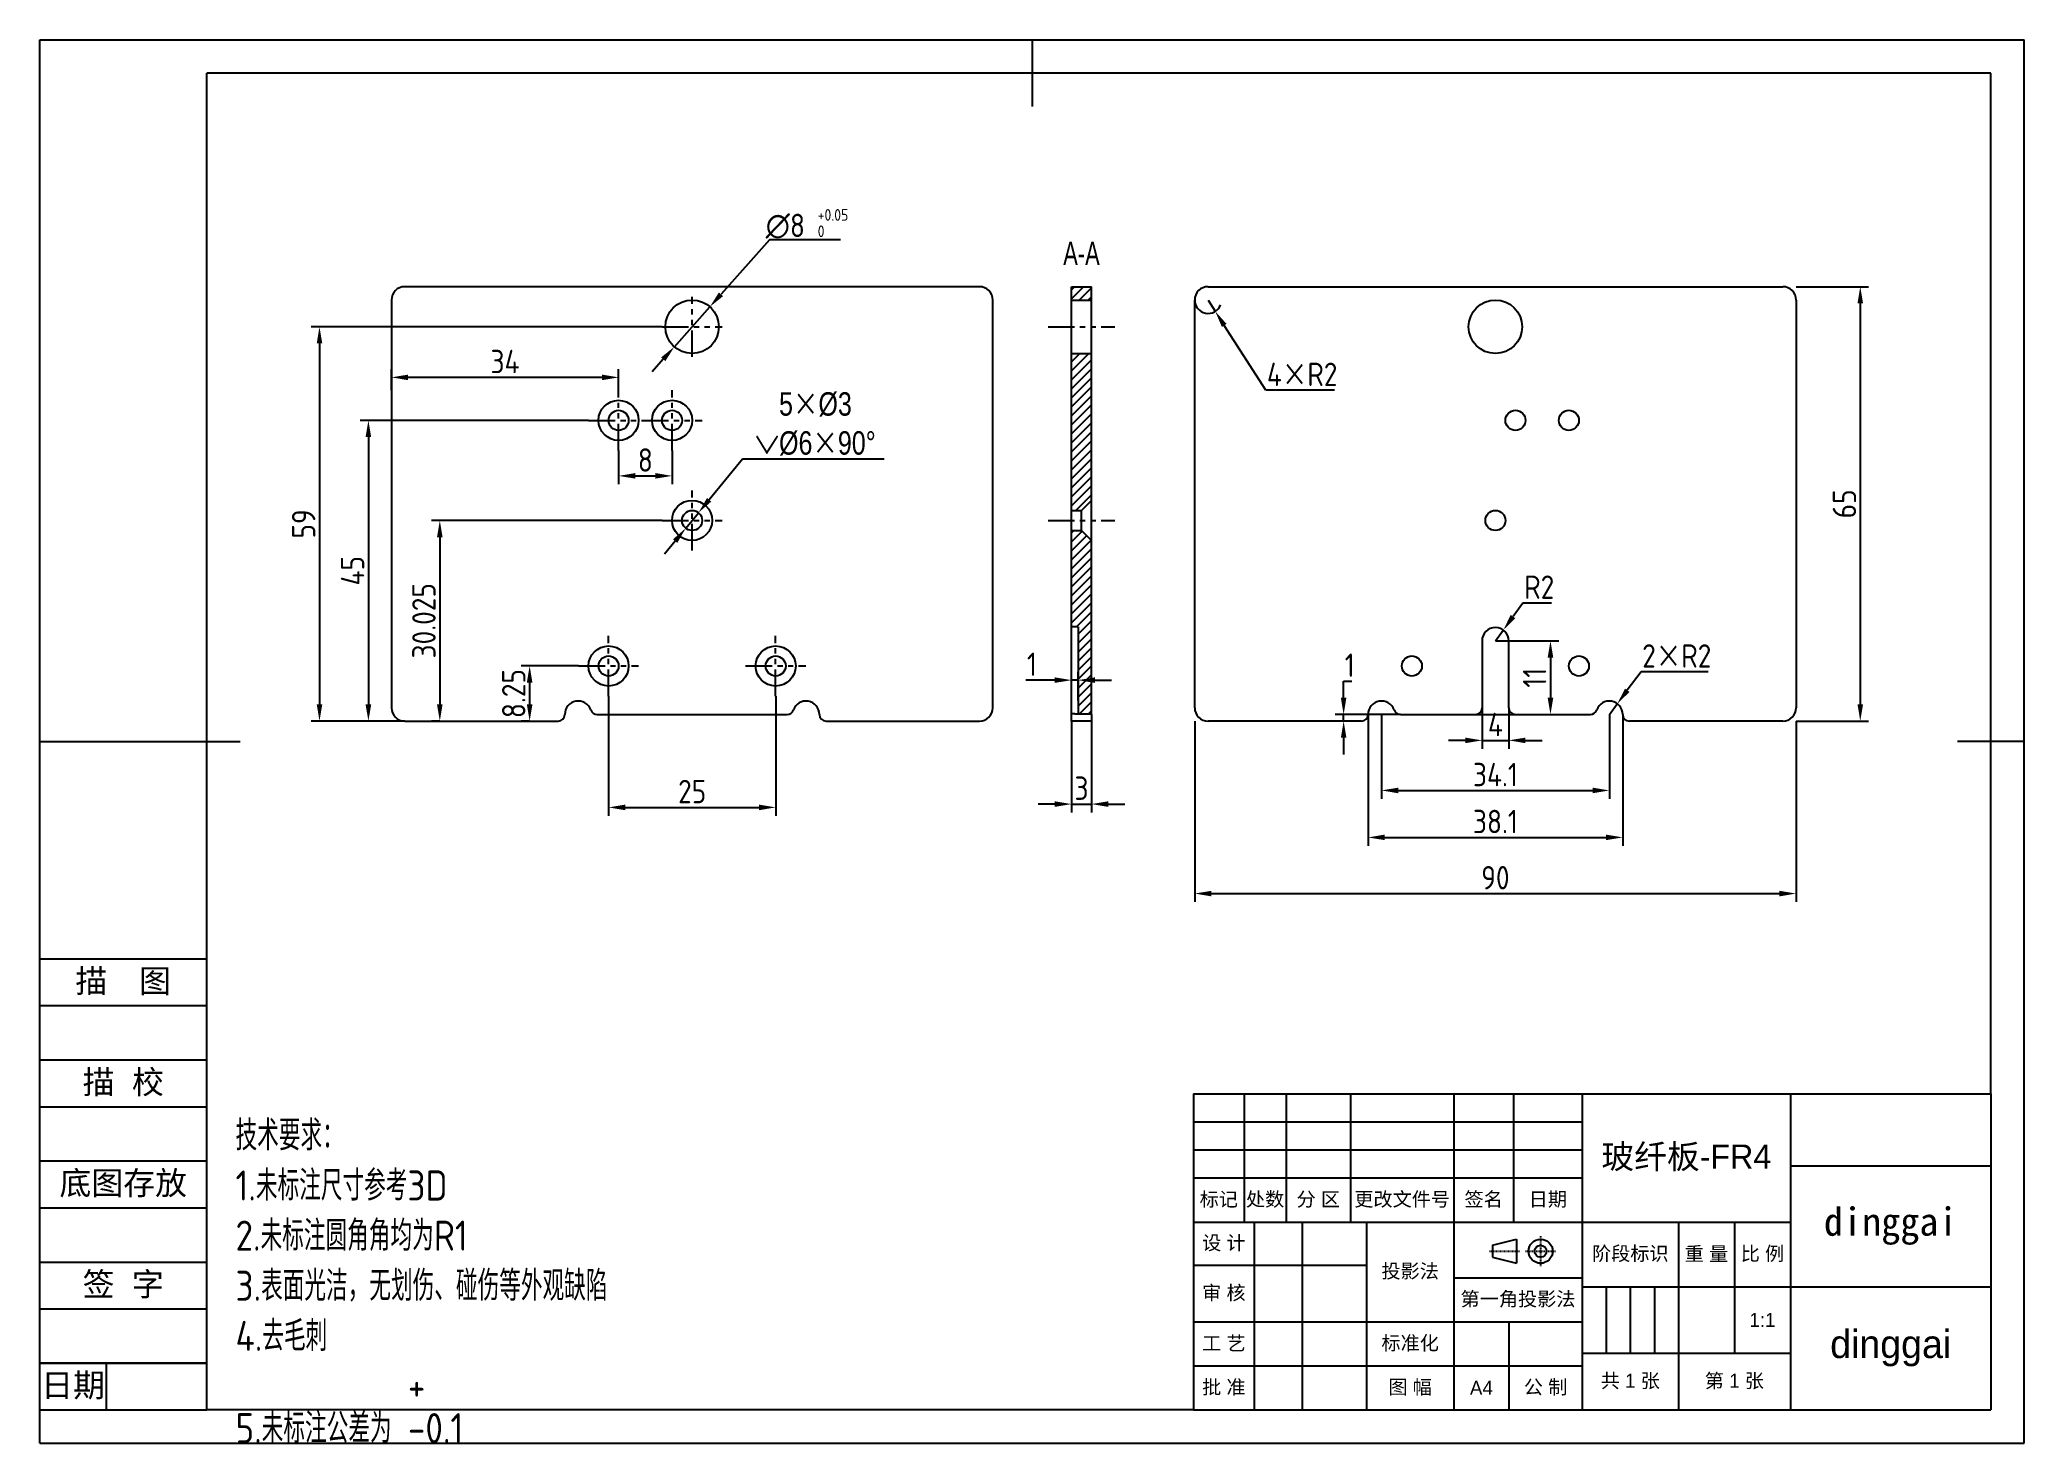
# Model space of a CAD drawing. Header units: millimetres. Extents: x 0 to 297, y 0 to 210.
import ezdxf
from ezdxf.enums import TextEntityAlignment as Align

# ---------------------------------------------------------------- set-up
doc = ezdxf.new("R2010")
doc.units = ezdxf.units.MM
doc.header["$LTSCALE"] = 0.25
doc.header["$PDMODE"] = 3
doc.header["$PDSIZE"] = 1
doc.linetypes.add('CENTER', pattern=[0.6, 0.375, -0.075, 0.075, -0.075])
doc.linetypes.add('PHANTOM2', pattern=[31.75, 15.875, -3.175, 3.175, -3.175, 3.175, -3.175])
doc.layers.get('0').update_dxf_attribs({"linetype": 'CONTINUOUS'})
doc.layers.get('Defpoints').update_dxf_attribs({"linetype": 'CONTINUOUS'})
for name, color, linetype in [('0细实线', 7, 'CONTINUOUS'), ('1剖面线', 2, 'CONTINUOUS'), ('1尺寸线', 3, 'CONTINUOUS'), ('2双点画线', 6, 'PHANTOM2'), ('DINGGAI_DXF_CONTINUOUS_LINE', 7, 'CONTINUOUS'), ('DINGGAI_DXF_TEXT', 7, 'CONTINUOUS'), ('后壳_DXF_FORMAT', 7, 'CONTINUOUS')]:
    doc.layers.add(name, color=color, linetype=linetype)
doc.styles.get("Standard").update_dxf_attribs({"font": 'CHANGFANGSONG.TTF'})
doc.styles.add('TEXTSTYLE_2', font='CHANGFANGSONG.TTF')
doc.styles.add('字母', font='gbenor.shx', dxfattribs={"height": 3.5, "bigfont": 'gbcbig.shx'})
doc.styles.add('汉字', font='gbenor.shx', dxfattribs={"height": 5, "bigfont": 'gbcbig.shx'})
doc.dimstyles.new('正常', dxfattribs={"dimtxt": 3.5, "dimasz": 2.5, "dimexe": 1.25, "dimexo": 0, "dimtad": 1, "dimtoh": 1, "dimdsep": 46, "dimtxsty": '字母', "dimcen": 2.5, "dimclrd": 3, "dimclre": 3, "dimclrt": 3, "dimadec": 0, "dimazin": 0, "dimtfac": 1, "dimtmove": 0, "dimatfit": 3, "dimfxl": 1, "dimarcsym": 0})

# ---------------------------------------------------------------- blocks, each defined once
blk = doc.blocks.new('*T5')
at = {"layer": '后壳_DXF_FORMAT', "color": 0, "linetype": 'ByBlock', "lineweight": -2, "transparency": 16777216}
for p, q in [((0, 67.48), (25, 67.48)), ((0, 0), (0, 67.48)), ((25, 0), (25, 67.48)), ((0, 60.48), (25, 60.48)), ((0, 52.36), (25, 52.36)), ((0, 45.36), (25, 45.36)), ((0, 37.24), (25, 37.24)), ((0, 30.24), (25, 30.24)), ((0, 22.12), (25, 22.12)), ((0, 15.12), (25, 15.12)), ((0, 7), (25, 7)), ((10, 0), (10, 7)), ((0, 0), (25, 0))]:
    blk.add_line(p, q, dxfattribs=at)
at = {"layer": '后壳_DXF_FORMAT', "color": 3, "linetype": 'Continuous', "transparency": 16777216, "char_height": 3.5, "attachment_point": 5, "style": 'TEXTSTYLE_2'}
for s, insert, width in [('{\\fSimSun|b0|i0|c134|p2;描  图}', (12.5, 63.98), 24.88), ('描  校', (12.5, 48.86), 24.88), ('底图存放', (12.5, 33.74), 24.88), ('签  字', (12.5, 18.62), 24.88), ('日期', (5, 3.5), 9.88)]:
    blk.add_mtext(s, dxfattribs=dict(at, insert=insert, width=width))
blk = doc.blocks.new('*T6')
at = {"layer": '后壳_DXF_FORMAT', "color": 0, "linetype": 'ByBlock', "lineweight": -2, "transparency": 16777216}
for p, q in [((0, 0), (119.32, 0)), ((0, 0), (0, -47.3)), ((7.55, 0), (7.55, -19.2)), ((13.86, 0), (13.86, -19.2)), ((23.46, 0), (23.46, -19.2)), ((38.96, 0), (38.96, -47.3)), ((47.87, 0), (47.87, -19.2)), ((58.15, 0), (58.15, -47.3)), ((89.32, 0), (89.32, -47.3)), ((119.32, 0), (119.32, -47.3)), ((0, -4.2), (58.15, -4.2)), ((0, -8.4), (58.15, -8.4)), ((89.32, -10.8), (119.32, -10.8)), ((0, -12.6), (58.15, -12.6)), ((0, -19.2), (89.32, -19.2)), ((9.06, -19.2), (9.06, -47.3)), ((16.26, -19.2), (16.26, -47.3)), ((25.86, -19.2), (25.86, -47.3)), ((72.55, -19.2), (72.55, -47.3)), ((80.95, -19.2), (80.95, -38.82)), ((0, -25.67), (25.86, -25.67)), ((38.96, -27.56), (58.15, -27.56)), ((58.15, -28.87), (119.32, -28.87)), ((61.75, -28.87), (61.75, -38.82)), ((65.35, -28.87), (65.35, -38.82)), ((68.95, -28.87), (68.95, -38.82)), ((0, -34.11), (58.15, -34.11)), ((47.18, -34.11), (47.18, -47.3)), ((0, -40.7), (58.15, -40.7)), ((58.15, -38.82), (89.32, -38.82)), ((0, -47.3), (119.32, -47.3))]:
    blk.add_line(p, q, dxfattribs=at)
at = {"layer": '后壳_DXF_FORMAT', "color": 3, "linetype": 'Continuous', "transparency": 16777216, "attachment_point": 5}
for s, insert, char_height, width in [('{\\fSimSun|b0|i0|c134|p2;玻纤板}-FR4', (73.73, -9.6), 3.6, 31.0975), ('标记', (3.77, -15.9), 2.1, 7.474), ('处数', (10.7, -15.9), 2.1, 6.2372), ('分 区', (18.66, -15.9), 2.1, 9.528), ('更改文件号', (31.21, -15.9), 2.1, 15.4332), ('签名', (43.41, -15.9), 2.1, 8.836), ('日期', (53.01, -15.9), 2.1, 10.2064), ('设 计', (4.53, -22.43), 2.1, 8.9832), ('{\\fSimSun|b0|i0|c134|p2;阶段标识}', (65.35, -24.03), 2.1, 14.328), ('重 量', (76.75, -24.03), 2.1, 8.328), ('比 例', (85.13, -24.03), 2.1, 8.2975), ('投影法', (32.41, -26.65), 2.1, 13.0332), ('审 核', (4.53, -29.89), 2.1, 8.9832), ('第一角投影法', (48.55, -30.83), 2.1, 19.1144), ('1:1', (85.13, -33.84), 2.1, 8.2975), ('dinggai', (104.32, -38.08), 4.2, 29.928), ('工 艺', (4.53, -37.41), 2.1, 8.9832), ('标准化', (32.41, -37.41), 2.1, 13.0332), ('第 1 张', (80.93, -43.06), 2.1, 16.6975), ('批 准', (4.53, -44), 2.1, 8.9832), ('图 幅', (32.41, -44), 2.1, 13.0332), ('A4', (43.07, -44), 2.1, 8.1508), ('公 制', (52.67, -44), 2.1, 10.8917), ('共 1 张', (65.35, -43.06), 2.1, 14.328)]:
    blk.add_mtext(s, dxfattribs=dict(at, insert=insert, char_height=char_height, width=width))
at = {"layer": '后壳_DXF_FORMAT', "color": 0, "linetype": 'Continuous', "transparency": 16777216, "insert": (104.32, -19.83), "char_height": 4.2, "width": 29.928, "attachment_point": 5}
blk.add_mtext('{\\fSimSun|b0|i0|c134|p2;\\C3;dinggai}', dxfattribs=at)
blk = doc.blocks.new('FIRST_ANG02_BL2', base_point=(178, 28))
at = {"layer": '后壳_DXF_FORMAT', "color": 7, "linetype": 'Continuous'}
for p, q in [((170.5, 29.5), (176.5, 31)), ((176.5, 31), (176.5, 25)), ((170.5, 29.5), (170.5, 26.5)), ((170.5, 26.5), (176.5, 25))]:
    blk.add_line(p, q, dxfattribs=at)
at = {"layer": '后壳_DXF_FORMAT', "color": 1, "linetype": 'CENTER'}
for p, q in [((182.5, 31.75), (182.5, 24.25)), ((169.75, 28), (177.25, 28)), ((178.75, 28), (186.25, 28))]:
    blk.add_line(p, q, dxfattribs=at)
at = {"layer": '后壳_DXF_FORMAT', "color": 7, "linetype": 'Continuous'}
for radius in [3, 1.5]:
    blk.add_circle((182.5, 28), radius, dxfattribs=at)
blk = doc.blocks.new('*D211')
at = {"layer": '1尺寸线', "color": 3, "lineweight": -2, "transparency": 16777216}
for p, q in [((172.85, 108.05), (172.85, 81)), ((262.85, 108.05), (262.85, 81)), ((175.35, 82.25), (260.35, 82.25))]:
    blk.add_line(p, q, dxfattribs=at)
at = {"layer": '1尺寸线', "color": 3, "transparency": 16777216}
for points in [[(175.35, 82.66), (175.35, 81.83), (172.85, 82.25)], [(260.35, 82.66), (260.35, 81.83), (262.85, 82.25)]]:
    blk.add_solid(points, dxfattribs=at)
at = {"layer": 'Defpoints', "color": 0, "transparency": 16777216}
for p in [(172.85, 108.05), (262.85, 108.05), (262.85, 82.25)]:
    blk.add_point(p, dxfattribs=at)
at = {"layer": '1尺寸线', "color": 3, "transparency": 16777216, "insert": (217.85, 84.62), "char_height": 3.5, "attachment_point": 5, "style": '字母'}
blk.add_mtext('90', dxfattribs=at)
blk = doc.blocks.new('*D212')
at = {"layer": '1尺寸线', "color": 3, "lineweight": -2, "transparency": 16777216}
for p, q in [((262.85, 173.05), (273.7, 173.05)), ((272.45, 170.55), (272.45, 110.55)), ((262.85, 108.05), (273.7, 108.05))]:
    blk.add_line(p, q, dxfattribs=at)
at = {"layer": '1尺寸线', "color": 3, "transparency": 16777216}
for points in [[(272.04, 170.55), (272.87, 170.55), (272.45, 173.05)], [(272.04, 110.55), (272.87, 110.55), (272.45, 108.05)]]:
    blk.add_solid(points, dxfattribs=at)
at = {"layer": 'Defpoints', "color": 0, "transparency": 16777216}
for p in [(262.85, 173.05), (262.85, 108.05), (272.45, 108.05)]:
    blk.add_point(p, dxfattribs=at)
at = {"layer": '1尺寸线', "color": 3, "transparency": 16777216, "insert": (270.08, 140.55), "char_height": 3.5, "attachment_point": 5, "rotation": 90, "style": '字母'}
blk.add_mtext('65', dxfattribs=at)
blk = doc.blocks.new('*D213')
at = {"layer": '1尺寸线', "color": 3, "lineweight": -2, "transparency": 16777216}
for p, q in [((217.85, 120.05), (227.34, 120.05)), ((226.09, 117.55), (226.09, 111.55)), ((220.85, 109.05), (227.34, 109.05))]:
    blk.add_line(p, q, dxfattribs=at)
at = {"layer": '1尺寸线', "color": 3, "transparency": 16777216}
for points in [[(225.67, 117.55), (226.51, 117.55), (226.09, 120.05)], [(225.67, 111.55), (226.51, 111.55), (226.09, 109.05)]]:
    blk.add_solid(points, dxfattribs=at)
at = {"layer": 'Defpoints', "color": 0, "transparency": 16777216}
for p in [(217.85, 120.05), (220.85, 109.05), (226.09, 109.05)]:
    blk.add_point(p, dxfattribs=at)
at = {"layer": '1尺寸线', "color": 3, "transparency": 16777216, "insert": (223.72, 114.55), "char_height": 3.5, "attachment_point": 5, "rotation": 90, "style": '字母'}
blk.add_mtext('11', dxfattribs=at)
blk = doc.blocks.new('*D214')
at = {"layer": '1尺寸线', "color": 3, "lineweight": -2, "transparency": 16777216}
for p, q in [((215.85, 110.05), (215.85, 103.92)), ((219.85, 110.05), (219.85, 103.92)), ((213.35, 105.17), (210.85, 105.17)), ((215.85, 105.17), (219.85, 105.17)), ((222.35, 105.17), (224.85, 105.17))]:
    blk.add_line(p, q, dxfattribs=at)
at = {"layer": '1尺寸线', "color": 3, "transparency": 16777216}
for points in [[(213.35, 105.58), (213.35, 104.75), (215.85, 105.17)], [(222.35, 105.58), (222.35, 104.75), (219.85, 105.17)]]:
    blk.add_solid(points, dxfattribs=at)
at = {"layer": 'Defpoints', "color": 0, "transparency": 16777216}
for p in [(215.85, 110.05), (219.85, 110.05), (219.85, 105.17)]:
    blk.add_point(p, dxfattribs=at)
at = {"layer": '1尺寸线', "color": 3, "transparency": 16777216, "insert": (217.85, 107.54), "char_height": 3.5, "attachment_point": 5, "style": '字母'}
blk.add_mtext('4', dxfattribs=at)
blk = doc.blocks.new('*D215')
at = {"layer": '1尺寸线', "color": 3, "lineweight": -2, "transparency": 16777216}
for p, q in [((221.95, 125.72), (220.49, 123.69)), ((226.25, 125.72), (221.95, 125.72)), ((217.85, 120.05), (219.02, 121.67))]:
    blk.add_line(p, q, dxfattribs=at)
at = {"layer": '1尺寸线', "color": 3, "transparency": 16777216}
blk.add_solid([(220.15, 123.94), (220.82, 123.45), (219.02, 121.67)], dxfattribs=at)
at = {"layer": 'Defpoints', "color": 0, "transparency": 16777216}
for p in [(217.85, 120.05), (219.02, 121.67)]:
    blk.add_point(p, dxfattribs=at)
at = {"layer": '1尺寸线', "color": 3, "transparency": 16777216, "insert": (224.41, 128.09), "char_height": 3.5, "attachment_point": 5, "style": '字母'}
blk.add_mtext('R2', dxfattribs=at)
blk = doc.blocks.new('*D217')
at = {"layer": '1尺寸线', "color": 3, "lineweight": -2, "transparency": 16777216}
for p, q in [((239.65, 115.43), (237.58, 112.66)), ((249.7, 115.43), (239.65, 115.43)), ((234.9, 109.05), (236.09, 110.65))]:
    blk.add_line(p, q, dxfattribs=at)
at = {"layer": '1尺寸线', "color": 3, "transparency": 16777216}
blk.add_solid([(237.25, 112.91), (237.92, 112.41), (236.09, 110.65)], dxfattribs=at)
at = {"layer": 'Defpoints', "color": 0, "transparency": 16777216}
for p in [(236.09, 110.65), (234.9, 109.05)]:
    blk.add_point(p, dxfattribs=at)
at = {"layer": '1尺寸线', "color": 3, "transparency": 16777216, "insert": (244.99, 117.8), "char_height": 3.5, "attachment_point": 5, "style": '字母'}
blk.add_mtext('2{\\fMS Gothic|b0|i0|c128|p49;\\W0.8;×}R2', dxfattribs=at)
blk = doc.blocks.new('*D219')
at = {"layer": '1尺寸线', "color": 3, "lineweight": -2, "transparency": 16777216}
for p, q in [((85.14, 111.8), (85.14, 93.89)), ((110.14, 111.8), (110.14, 93.89)), ((87.64, 95.14), (107.64, 95.14))]:
    blk.add_line(p, q, dxfattribs=at)
at = {"layer": '1尺寸线', "color": 3, "transparency": 16777216}
for points in [[(87.64, 95.56), (87.64, 94.72), (85.14, 95.14)], [(107.64, 95.56), (107.64, 94.72), (110.14, 95.14)]]:
    blk.add_solid(points, dxfattribs=at)
at = {"layer": 'Defpoints', "color": 0, "transparency": 16777216}
for p in [(85.14, 111.8), (110.14, 111.8), (110.14, 95.14)]:
    blk.add_point(p, dxfattribs=at)
at = {"layer": '1尺寸线', "color": 3, "transparency": 16777216, "insert": (97.64, 97.51), "char_height": 3.5, "attachment_point": 5, "style": '字母'}
blk.add_mtext('25', dxfattribs=at)
blk = doc.blocks.new('*D220')
at = {"layer": '1尺寸线', "color": 3, "lineweight": -2, "transparency": 16777216}
for p, q in [((80.64, 116.3), (72.07, 116.3)), ((73.32, 113.8), (73.32, 110.55)), ((73.32, 108.05), (72.07, 108.05))]:
    blk.add_line(p, q, dxfattribs=at)
at = {"layer": '1尺寸线', "color": 3, "transparency": 16777216}
for points in [[(72.9, 113.8), (73.74, 113.8), (73.32, 116.3)], [(72.9, 110.55), (73.74, 110.55), (73.32, 108.05)]]:
    blk.add_solid(points, dxfattribs=at)
at = {"layer": 'Defpoints', "color": 0, "transparency": 16777216}
for p in [(80.64, 116.3), (73.32, 108.05), (73.32, 108.05)]:
    blk.add_point(p, dxfattribs=at)
at = {"layer": '1尺寸线', "color": 3, "transparency": 16777216, "insert": (70.94, 112.17), "char_height": 3.5, "attachment_point": 5, "rotation": 90, "style": '字母'}
blk.add_mtext('8.25', dxfattribs=at)
blk = doc.blocks.new('*D222')
at = {"layer": '1尺寸线', "color": 3, "lineweight": -2, "transparency": 16777216}
for p, q in [((86.64, 148.55), (86.64, 143.49)), ((94.64, 148.55), (94.64, 143.49)), ((89.14, 144.74), (92.14, 144.74))]:
    blk.add_line(p, q, dxfattribs=at)
at = {"layer": '1尺寸线', "color": 3, "transparency": 16777216}
for points in [[(89.14, 145.16), (89.14, 144.33), (86.64, 144.74)], [(92.14, 145.16), (92.14, 144.33), (94.64, 144.74)]]:
    blk.add_solid(points, dxfattribs=at)
at = {"layer": 'Defpoints', "color": 0, "transparency": 16777216}
for p in [(86.64, 148.55), (94.64, 148.55), (94.64, 144.74)]:
    blk.add_point(p, dxfattribs=at)
at = {"layer": '1尺寸线', "color": 3, "transparency": 16777216, "insert": (90.64, 147.12), "char_height": 3.5, "attachment_point": 5, "style": '字母'}
blk.add_mtext('8', dxfattribs=at)
blk = doc.blocks.new('*D223')
at = {"layer": '1尺寸线', "color": 3, "lineweight": -2, "transparency": 16777216}
for p, q in [((93.14, 167.05), (40.62, 167.05)), ((41.87, 164.55), (41.87, 110.55)), ((54.64, 108.05), (40.62, 108.05))]:
    blk.add_line(p, q, dxfattribs=at)
at = {"layer": '1尺寸线', "color": 3, "transparency": 16777216}
for points in [[(41.46, 164.55), (42.29, 164.55), (41.87, 167.05)], [(41.46, 110.55), (42.29, 110.55), (41.87, 108.05)]]:
    blk.add_solid(points, dxfattribs=at)
at = {"layer": 'Defpoints', "color": 0, "transparency": 16777216}
for p in [(93.14, 167.05), (41.87, 108.05), (54.64, 108.05)]:
    blk.add_point(p, dxfattribs=at)
at = {"layer": '1尺寸线', "color": 3, "transparency": 16777216, "insert": (39.5, 137.55), "char_height": 3.5, "attachment_point": 5, "rotation": 90, "style": '字母'}
blk.add_mtext('59', dxfattribs=at)
blk = doc.blocks.new('*D224')
at = {"layer": '1尺寸线', "color": 3, "lineweight": -2, "transparency": 16777216}
for p, q in [((82.14, 153.05), (47.94, 153.05)), ((49.19, 150.55), (49.19, 110.55)), ((54.64, 108.05), (47.94, 108.05))]:
    blk.add_line(p, q, dxfattribs=at)
at = {"layer": '1尺寸线', "color": 3, "transparency": 16777216}
for points in [[(48.77, 150.55), (49.61, 150.55), (49.19, 153.05)], [(48.77, 110.55), (49.61, 110.55), (49.19, 108.05)]]:
    blk.add_solid(points, dxfattribs=at)
at = {"layer": 'Defpoints', "color": 0, "transparency": 16777216}
for p in [(82.14, 153.05), (49.19, 108.05), (54.64, 108.05)]:
    blk.add_point(p, dxfattribs=at)
at = {"layer": '1尺寸线', "color": 3, "transparency": 16777216, "insert": (46.82, 130.55), "char_height": 3.5, "attachment_point": 5, "rotation": 90, "style": '字母'}
blk.add_mtext('45', dxfattribs=at)
blk = doc.blocks.new('*D227')
at = {"layer": '1尺寸线', "color": 3, "lineweight": -2, "transparency": 16777216}
for p, q in [((151.91, 114.18), (147.57, 114.18)), ((154.41, 111.21), (154.41, 115.43)), ((155.41, 114.18), (154.41, 114.18)), ((155.41, 111.15), (155.41, 115.43)), ((157.91, 114.18), (160.41, 114.18))]:
    blk.add_line(p, q, dxfattribs=at)
at = {"layer": '1尺寸线', "color": 3, "transparency": 16777216}
for points in [[(151.91, 114.6), (151.91, 113.77), (154.41, 114.18)], [(157.91, 114.6), (157.91, 113.77), (155.41, 114.18)]]:
    blk.add_solid(points, dxfattribs=at)
at = {"layer": 'Defpoints', "color": 0, "transparency": 16777216}
for p in [(155.41, 114.18), (154.41, 111.21), (155.41, 111.15)]:
    blk.add_point(p, dxfattribs=at)
at = {"layer": '1尺寸线', "color": 3, "transparency": 16777216, "insert": (148.49, 116.56), "char_height": 3.5, "attachment_point": 5, "style": '字母'}
blk.add_mtext('1', dxfattribs=at)
blk = doc.blocks.new('*D228')
at = {"layer": '1尺寸线', "color": 3, "lineweight": -2, "transparency": 16777216}
for p, q in [((109.22, 180.07), (101.96, 171.91)), ((119.82, 180.07), (109.22, 180.07)), ((94.98, 164.06), (100.29, 170.04)), ((93.32, 162.19), (91.66, 160.32))]:
    blk.add_line(p, q, dxfattribs=at)
at = {"layer": '1尺寸线', "color": 3, "transparency": 16777216}
for points in [[(101.64, 172.18), (102.27, 171.63), (100.29, 170.04)], [(93.01, 162.47), (93.63, 161.91), (94.98, 164.06)]]:
    blk.add_solid(points, dxfattribs=at)
at = {"layer": 'Defpoints', "color": 0, "transparency": 16777216}
for p in [(100.29, 170.04), (94.98, 164.06)]:
    blk.add_point(p, dxfattribs=at)
at = {"layer": '1尺寸线', "color": 3, "transparency": 16777216, "insert": (114.83, 182.45), "char_height": 3.5, "attachment_point": 5, "style": '字母'}
blk.add_mtext('∅8 {\\H0.5x;\\S+0.05^ 0;}', dxfattribs=at)
blk = doc.blocks.new('*D229')
at = {"layer": '1尺寸线', "color": 3, "lineweight": -2, "transparency": 16777216}
for p, q in [((93.14, 138.07), (58.63, 138.07)), ((59.88, 135.57), (59.88, 110.55)), ((59.88, 108.05), (58.63, 108.05))]:
    blk.add_line(p, q, dxfattribs=at)
at = {"layer": '1尺寸线', "color": 3, "transparency": 16777216}
for points in [[(59.46, 135.57), (60.29, 135.57), (59.88, 138.07)], [(59.46, 110.55), (60.29, 110.55), (59.88, 108.05)]]:
    blk.add_solid(points, dxfattribs=at)
at = {"layer": 'Defpoints', "color": 0, "transparency": 16777216}
for p in [(93.14, 138.07), (59.88, 108.05), (59.88, 108.05)]:
    blk.add_point(p, dxfattribs=at)
at = {"layer": '1尺寸线', "color": 3, "transparency": 16777216, "insert": (57.5, 123.06), "char_height": 3.5, "attachment_point": 5, "rotation": 90, "style": '字母'}
blk.add_mtext('30.025', dxfattribs=at)
blk = doc.blocks.new('*D230')
at = {"layer": '1尺寸线', "color": 3, "lineweight": -2, "transparency": 16777216}
for p, q in [((198.8, 109.05), (198.8, 89.4)), ((236.9, 109.05), (236.9, 89.4)), ((201.3, 90.65), (234.4, 90.65))]:
    blk.add_line(p, q, dxfattribs=at)
at = {"layer": '1尺寸线', "color": 3, "transparency": 16777216}
for points in [[(201.3, 91.07), (201.3, 90.24), (198.8, 90.65)], [(234.4, 91.07), (234.4, 90.24), (236.9, 90.65)]]:
    blk.add_solid(points, dxfattribs=at)
at = {"layer": 'Defpoints', "color": 0, "transparency": 16777216}
for p in [(198.8, 109.05), (236.9, 109.05), (236.9, 90.65)]:
    blk.add_point(p, dxfattribs=at)
at = {"layer": '1尺寸线', "color": 3, "transparency": 16777216, "insert": (217.85, 93.03), "char_height": 3.5, "attachment_point": 5, "style": '字母'}
blk.add_mtext('38.1', dxfattribs=at)
blk = doc.blocks.new('*D231')
at = {"layer": '1尺寸线', "color": 3, "lineweight": -2, "transparency": 16777216}
for p, q in [((195.14, 111.55), (195.14, 114.05)), ((195.14, 114.05), (196.35, 114.05)), ((203.63, 109.05), (193.89, 109.05)), ((197.8, 108.05), (193.89, 108.05)), ((195.14, 108.05), (195.14, 109.05)), ((195.14, 105.55), (195.14, 103.05))]:
    blk.add_line(p, q, dxfattribs=at)
at = {"layer": '1尺寸线', "color": 3, "transparency": 16777216}
for points in [[(194.72, 111.55), (195.55, 111.55), (195.14, 109.05)], [(194.72, 105.55), (195.55, 105.55), (195.14, 108.05)]]:
    blk.add_solid(points, dxfattribs=at)
at = {"layer": 'Defpoints', "color": 0, "transparency": 16777216}
for p in [(195.14, 108.05), (197.8, 108.05), (203.63, 109.05)]:
    blk.add_point(p, dxfattribs=at)
at = {"layer": '1尺寸线', "color": 3, "transparency": 16777216, "insert": (196.05, 116.42), "char_height": 3.5, "attachment_point": 5, "style": '字母'}
blk.add_mtext('1', dxfattribs=at)
blk = doc.blocks.new('*D232')
at = {"layer": '1尺寸线', "color": 3, "lineweight": -2, "transparency": 16777216}
for p, q in [((200.8, 109.05), (200.8, 96.43)), ((234.9, 109.05), (234.9, 96.43)), ((203.3, 97.68), (232.4, 97.68))]:
    blk.add_line(p, q, dxfattribs=at)
at = {"layer": '1尺寸线', "color": 3, "transparency": 16777216}
for points in [[(203.3, 98.09), (203.3, 97.26), (200.8, 97.68)], [(232.4, 98.09), (232.4, 97.26), (234.9, 97.68)]]:
    blk.add_solid(points, dxfattribs=at)
at = {"layer": 'Defpoints', "color": 0, "transparency": 16777216}
for p in [(200.8, 109.05), (234.9, 109.05), (234.9, 97.68)]:
    blk.add_point(p, dxfattribs=at)
at = {"layer": '1尺寸线', "color": 3, "transparency": 16777216, "insert": (217.85, 100.05), "char_height": 3.5, "attachment_point": 5, "style": '字母'}
blk.add_mtext('34.1', dxfattribs=at)
blk = doc.blocks.new('*D233')
at = {"layer": '1尺寸线', "color": 3, "lineweight": -2, "transparency": 16777216}
for p, q in [((105.18, 147.23), (100.18, 141.16)), ((126.37, 147.23), (105.18, 147.23)), ((96.68, 136.91), (98.59, 139.23)), ((95.09, 134.98), (93.51, 133.05))]:
    blk.add_line(p, q, dxfattribs=at)
at = {"layer": '1尺寸线', "color": 3, "transparency": 16777216}
for points in [[(99.86, 141.43), (100.5, 140.9), (98.59, 139.23)], [(94.77, 135.25), (95.42, 134.72), (96.68, 136.91)]]:
    blk.add_solid(points, dxfattribs=at)
at = {"layer": 'Defpoints', "color": 0, "transparency": 16777216}
for p in [(96.68, 136.91), (98.59, 139.23)]:
    blk.add_point(p, dxfattribs=at)
at = {"layer": '1尺寸线', "color": 3, "transparency": 16777216, "insert": (116.09, 152.52), "char_height": 3.5, "attachment_point": 5, "style": '字母'}
blk.add_mtext('{\\Fgdt|c134;\\W0.8;5\\fMS Gothic|b0|i0|c128|p49;×\\Fgdt|c134;%%C3\\Pw%%C6\\fMS Gothic|b0|i0|c128|p49;×\\Fgdt|c134;90%%D}', dxfattribs=at)
blk = doc.blocks.new('*D234')
at = {"layer": '1尺寸线', "color": 3, "lineweight": -2, "transparency": 16777216}
for p, q in [((154.41, 108.05), (154.41, 94.39)), ((157.41, 108.05), (157.41, 94.39)), ((151.91, 95.64), (149.41, 95.64)), ((154.41, 95.64), (157.41, 95.64)), ((159.91, 95.64), (162.41, 95.64))]:
    blk.add_line(p, q, dxfattribs=at)
at = {"layer": '1尺寸线', "color": 3, "transparency": 16777216}
for points in [[(151.91, 96.05), (151.91, 95.22), (154.41, 95.64)], [(159.91, 96.05), (159.91, 95.22), (157.41, 95.64)]]:
    blk.add_solid(points, dxfattribs=at)
at = {"layer": 'Defpoints', "color": 0, "transparency": 16777216}
for p in [(154.41, 108.05), (157.41, 108.05), (157.41, 95.64)]:
    blk.add_point(p, dxfattribs=at)
at = {"layer": '1尺寸线', "color": 3, "transparency": 16777216, "insert": (155.91, 98.01), "char_height": 3.5, "attachment_point": 5, "style": '字母'}
blk.add_mtext('3', dxfattribs=at)
blk = doc.blocks.new('*D237')
at = {"layer": '1尺寸线', "color": 3, "lineweight": -2, "transparency": 16777216}
for p, q in [((174.85, 171.05), (175.92, 169.36)), ((183.48, 157.56), (177.27, 167.26)), ((193.75, 157.56), (183.48, 157.56))]:
    blk.add_line(p, q, dxfattribs=at)
blk.add_arc((174.85, 171.05), 2, 180, 338.4197, dxfattribs=at)
at = {"layer": '1尺寸线', "color": 3, "transparency": 16777216}
blk.add_solid([(177.62, 167.48), (176.92, 167.03), (175.92, 169.36)], dxfattribs=at)
at = {"layer": 'Defpoints', "color": 0, "transparency": 16777216}
for p in [(174.85, 171.05), (175.92, 169.36)]:
    blk.add_point(p, dxfattribs=at)
at = {"layer": '1尺寸线', "color": 3, "transparency": 16777216, "insert": (188.93, 159.93), "char_height": 3.5, "attachment_point": 5, "style": '字母'}
blk.add_mtext('4{\\fMS Gothic|b0|i0|c128|p49;\\W0.8;×}R2', dxfattribs=at)
blk = doc.blocks.new('*D238')
at = {"layer": '1尺寸线', "color": 3, "lineweight": -2, "transparency": 16777216}
for p, q in [((52.64, 157.55), (52.64, 160.73)), ((86.64, 157.55), (86.64, 160.73)), ((84.14, 159.48), (55.14, 159.48))]:
    blk.add_line(p, q, dxfattribs=at)
at = {"layer": '1尺寸线', "color": 3, "transparency": 16777216}
for points in [[(55.14, 159.89), (55.14, 159.06), (52.64, 159.48)], [(84.14, 159.89), (84.14, 159.06), (86.64, 159.48)]]:
    blk.add_solid(points, dxfattribs=at)
at = {"layer": 'Defpoints', "color": 0, "transparency": 16777216}
for p in [(52.64, 159.48), (52.64, 157.55), (86.64, 157.55)]:
    blk.add_point(p, dxfattribs=at)
at = {"layer": '1尺寸线', "color": 3, "transparency": 16777216, "insert": (69.64, 161.85), "char_height": 3.5, "attachment_point": 5, "style": '字母'}
blk.add_mtext('34', dxfattribs=at)

msp = doc.modelspace()

# ---------------------------------------------------------------- hatches: boundary and pattern name
at = {"layer": '1剖面线'}
h = msp.add_hatch(dxfattribs=at)
h.set_pattern_fill('ANSI31', color=256, scale=0.3)
h.set_pattern_definition([(45, (42.7246, 108.048), (-0.673519, 0.673519), [])])
h.paths.add_polyline_path([(157.4061, 135.073), (155.9061, 136.573), (154.4061, 136.573), (154.4061, 122.148), (155.4061, 122.148), (155.4061, 109.148), (157.4061, 109.148)])
h.paths.add_polyline_path([(157.4061, 173.048), (154.4061, 173.048), (154.4061, 171.048), (157.4061, 171.048)])
h.paths.add_polyline_path([(157.4061, 163.048), (154.4061, 163.048), (154.4061, 139.573), (155.9061, 139.573), (157.4061, 141.073)])

# ---------------------------------------------------------------- linework, layer by layer
at = {"layer": '0细实线'}
for p, q in [((155.4061, 122.148), (154.4061, 122.148)), ((155.4061, 122.148), (155.4061, 109.148)), ((83.4153, 109.048), (111.8584, 109.048)), ((203.6254, 109.048), (232.0686, 109.048))]:
    msp.add_line(p, q, dxfattribs=at)
at = {"layer": '0细实线', "color": 0}
for centre, start, end in [((80.5869, 109.048), 19.471221, 180), ((114.6869, 109.048), 360, 160.528779), ((200.797, 109.048), 19.471221, 180), ((234.897, 109.048), 360, 160.528779)]:
    msp.add_arc(centre, 2, start, end, dxfattribs=at)
at = {"layer": '0细实线'}
for centre, start, end in [((214.847, 110.048), 270, 0), ((220.847, 110.048), 180, 270), ((77.5869, 109.048), 270, 0), ((83.4153, 110.048), 199.471221, 270), ((111.8584, 110.048), 270, 340.528779), ((117.6869, 109.048), 180, 270), ((197.797, 109.048), 270, 0), ((203.6254, 110.048), 199.471221, 270), ((232.0686, 110.048), 270, 340.528779), ((237.897, 109.048), 180, 270)]:
    msp.add_arc(centre, 1, start, end, dxfattribs=at)
at = {"layer": '2双点画线'}
for p, q in [((97.6369, 162.548), (97.6369, 171.548)), ((93.1369, 167.048), (102.1369, 167.048)), ((150.9061, 167.048), (160.9061, 167.048)), ((86.6369, 148.548), (86.6369, 157.548)), ((94.6369, 148.548), (94.6369, 157.548)), ((82.1369, 153.048), (91.1369, 153.048)), ((90.1369, 153.048), (99.1369, 153.048)), ((97.6369, 133.573), (97.6369, 142.573)), ((93.1369, 138.073), (102.1369, 138.073)), ((150.9061, 138.073), (160.9061, 138.073)), ((85.1369, 111.798), (85.1369, 120.798)), ((110.1369, 111.798), (110.1369, 120.798)), ((80.6369, 116.298), (89.6369, 116.298)), ((105.6369, 116.298), (114.6369, 116.298))]:
    msp.add_line(p, q, dxfattribs=at)
at = {"layer": 'DINGGAI_DXF_CONTINUOUS_LINE', "color": 7, "linetype": 'Continuous'}
for p, q in [((140.6369, 173.048), (54.6369, 173.048)), ((154.4061, 120.148), (154.4061, 173.048)), ((154.4061, 173.048), (157.4061, 173.048)), ((157.4061, 109.048), (157.4061, 173.048)), ((174.847, 173.048), (260.847, 173.048)), ((52.6369, 171.048), (52.6369, 110.048)), ((142.6369, 110.048), (142.6369, 171.048)), ((154.4061, 171.048), (157.4061, 171.048)), ((172.847, 110.048), (172.847, 171.048)), ((262.847, 171.048), (262.847, 110.048)), ((154.4061, 163.048), (157.4061, 163.048)), ((157.4061, 141.073), (155.9061, 139.573)), ((154.4061, 139.573), (155.9061, 139.573)), ((155.9061, 136.573), (155.9061, 139.573)), ((154.4061, 136.573), (155.9061, 136.573)), ((157.4061, 135.073), (155.9061, 136.573)), ((154.4061, 109.148), (154.4061, 120.148)), ((215.847, 120.048), (215.847, 110.048)), ((219.847, 110.048), (219.847, 120.048)), ((54.6369, 108.048), (77.5869, 108.048)), ((117.6869, 108.048), (140.6369, 108.048)), ((154.9061, 109.148), (154.4061, 109.148)), ((154.4061, 109.048), (154.4061, 109.148)), ((154.4061, 108.048), (154.4061, 109.048)), ((157.4061, 108.048), (154.4061, 108.048)), ((154.9061, 109.148), (157.4061, 109.148)), ((157.4061, 109.048), (157.4061, 108.048)), ((197.797, 108.048), (174.847, 108.048)), ((260.847, 108.048), (237.897, 108.048))]:
    msp.add_line(p, q, dxfattribs=at)
for centre, radius in [((97.6369, 167.048), 4), ((217.847, 167.048), 4), ((86.6369, 153.048), 3), ((86.6369, 153.048), 1.5), ((94.6369, 153.048), 3), ((94.6369, 153.048), 1.5), ((220.847, 153.048), 1.5), ((228.847, 153.048), 1.5), ((97.6369, 138.073), 3), ((97.6369, 138.073), 1.5), ((217.847, 138.073), 1.5), ((85.1369, 116.298), 3), ((110.1369, 116.298), 3), ((85.1369, 116.298), 1.5), ((110.1369, 116.298), 1.5), ((205.347, 116.298), 1.5), ((230.347, 116.298), 1.5)]:
    msp.add_circle(centre, radius, dxfattribs=at)
for centre, start, end in [((54.6369, 171.048), 90, 180), ((140.6369, 171.048), 0, 90), ((174.847, 171.048), 90, 180), ((260.847, 171.048), 0, 90), ((217.847, 120.048), 0, 180), ((54.6369, 110.048), 180, 270), ((140.6369, 110.048), 270, 0), ((174.847, 110.048), 180, 270), ((260.847, 110.048), 270, 0)]:
    msp.add_arc(centre, 2, start, end, dxfattribs=at)
at = {"layer": '后壳_DXF_FORMAT', "color": 1, "linetype": 'Continuous'}
for p, q in [((0, 0), (0, 210)), ((0, 210), (297, 210)), ((297, 0), (297, 210)), ((25, 12), (0, 12)), ((10, 5), (10, 12)), ((0, 0), (297, 0))]:
    msp.add_line(p, q, dxfattribs=at)
at = {"layer": '后壳_DXF_FORMAT', "color": 7, "linetype": 'Continuous'}
for p, q in [((148.5, 210), (148.5, 200)), ((25, 72.48), (25.0001, 205)), ((292, 205), (25.0001, 205)), ((292, 52.3017), (292, 205)), ((0, 105), (30, 105)), ((297, 105), (287, 105)), ((172.6836, 5), (25, 5))]:
    msp.add_line(p, q, dxfattribs=at)

# ---------------------------------------------------------------- block references
for name, p in [('*T5', (0, 5)), ('*T6', (172.6836, 52.3017))]:
    msp.add_blockref(name, p)
at = {"layer": '后壳_DXF_FORMAT', "color": 1, "linetype": 'Continuous', "xscale": 0.6, "yscale": 0.6, "zscale": 0.6}
msp.add_blockref('FIRST_ANG02_BL2', (221.9141, 28.7374), dxfattribs=at)

# ---------------------------------------------------------------- texts
at = {"layer": '2双点画线', "color": 2, "insert": (29.3064, 48.3251), "char_height": 4.5, "attachment_point": 1, "style": '汉字'}
msp.add_mtext_dynamic_manual_height_columns('技术要求：\\P1.未标注尺寸参考3D\\P2.未标注圆角角均为R1\\P3.表面光洁，无划伤、碰伤等外观缺陷\\P4.去毛刺\\P5.未标注公差为 \\S+^ -;0.1', width=102.60538, gutter_width=1, heights=[43.325], dxfattribs=at)
at = {"layer": 'DINGGAI_DXF_TEXT', "color": 2, "linetype": 'Continuous', "width": 0.7}
msp.add_text('A-A', height=3.5, dxfattribs=at).set_placement((155.9061, 176.2795), align=Align.CENTER)

# ---------------------------------------------------------------- dimensions: what is measured, and where the dimension line sits
at = {"layer": '1尺寸线'}
for p1, p2, text, picture, middle in [((94.9789, 164.0589), (100.2949, 170.0372), '<> {\\H0.5x;\\S+0.05^ 0;}', '*D228', (114.833, 180.0736)), ((96.6836, 136.9149), (98.5902, 139.2311), '{\\Fgdt|c134;\\W0.8;5\\fMS Gothic|b0|i0|c128|p49;×\\Fgdt|c134;%%C3\\Pw%%C6\\fMS Gothic|b0|i0|c128|p49;×\\Fgdt|c134;90%%D}', '*D233', (116.0867, 147.2319))]:
    dim = msp.add_diameter_dim_2p(p1=p1, p2=p2, text=text, dimstyle='正常', dxfattribs=at)
    dim.commit()
    dim.dimension.update_dxf_attribs({"geometry": picture, "text_midpoint": middle, "dimtype": 163})
for base, p1, p2, picture, middle in [((272.4549, 108.048), (262.847, 173.048), (262.847, 108.048), '*D212', (270.0799, 140.548)), ((41.8744, 108.048), (93.1369, 167.048), (54.6369, 108.048), '*D223', (39.4994, 137.548)), ((49.1908, 108.048), (82.1369, 153.048), (54.6369, 108.048), '*D224', (46.8158, 130.548)), ((226.0909, 109.048), (217.847, 120.048), (220.847, 109.048), '*D213', (223.7159, 114.548))]:
    dim = msp.add_linear_dim(base=base, p1=p1, p2=p2, angle=90, dimstyle='正常', dxfattribs=at)
    dim.commit()
    dim.dimension.update_dxf_attribs({"geometry": picture, "text_midpoint": middle})
for center, mpoint, text, picture, middle in [((174.847, 171.048), (175.9248, 169.3633), '4{\\fMS Gothic|b0|i0|c128|p49;\\W0.8;×}<>', '*D237', (188.927, 157.5565)), ((234.897, 109.048), (236.0916, 110.652), '2{\\fMS Gothic|b0|i0|c128|p49;\\W0.8;×}<>', '*D217', (244.9891, 115.4291))]:
    dim = msp.add_radius_dim(center=center, mpoint=mpoint, text=text, dimstyle='正常', dxfattribs=at)
    dim.commit()
    dim.dimension.update_dxf_attribs({"geometry": picture, "text_midpoint": middle, "dimtype": 164})
for base, p1, p2, picture, middle in [((52.6369, 159.4769), (86.6369, 157.548), (52.6369, 157.548), '*D238', (69.6369, 161.8519)), ((94.6369, 144.7425), (86.6369, 148.548), (94.6369, 148.548), '*D222', (90.6369, 147.1175)), ((110.1369, 95.139), (85.1369, 111.798), (110.1369, 111.798), '*D219', (97.6369, 97.514)), ((157.4061, 95.6378), (154.4061, 108.048), (157.4061, 108.048), '*D234', (155.9061, 98.0128))]:
    dim = msp.add_linear_dim(base=base, p1=p1, p2=p2, dimstyle='正常', dxfattribs=at)
    dim.commit()
    dim.dimension.update_dxf_attribs({"geometry": picture, "text_midpoint": middle})
dim = msp.add_linear_dim(base=(59.8754, 108.048), p1=(93.1369, 138.073), p2=(59.8754, 108.048), angle=90, dimstyle='正常', override={"dimdec": 3}, dxfattribs=at)
dim.commit()
dim.dimension.update_dxf_attribs({"geometry": '*D229', "text_midpoint": (57.5004, 123.0605)})
dim = msp.add_radius_dim(center=(217.847, 120.048), mpoint=(219.0196, 121.6682), dimstyle='正常', dxfattribs=at)
dim.commit()
dim.dimension.update_dxf_attribs({"geometry": '*D215', "text_midpoint": (224.4137, 128.0936)})
for base, p1, p2, picture, middle in [((155.4061, 114.1822), (154.4061, 111.2054), (155.4061, 111.148), '*D227', (148.4894, 114.1822)), ((219.847, 105.1676), (215.847, 110.048), (219.847, 110.048), '*D214', (217.847, 105.1676)), ((262.847, 82.2467), (172.847, 108.048), (262.847, 108.048), '*D211', (217.847, 82.2467)), ((236.897, 90.6535), (198.797, 109.048), (236.897, 109.048), '*D230', (217.847, 90.6535)), ((234.897, 97.6776), (200.797, 109.048), (234.897, 109.048), '*D232', (217.847, 97.6776))]:
    dim = msp.add_linear_dim(base=base, p1=p1, p2=p2, dimstyle='正常', dxfattribs=at)
    dim.commit()
    dim.dimension.update_dxf_attribs({"geometry": picture, "text_midpoint": middle, "dimtype": 160})
dim = msp.add_linear_dim(base=(73.32, 108.048), p1=(80.6369, 116.298), p2=(73.32, 108.048), angle=90, dimstyle='正常', override={"dimdec": 3}, dxfattribs=at)
dim.commit()
dim.dimension.update_dxf_attribs({"geometry": '*D220', "text_midpoint": (73.32, 112.173), "dimtype": 160})
dim = msp.add_linear_dim(base=(195.138, 108.048), p1=(203.6254, 109.048), p2=(197.797, 108.048), angle=90, dimstyle='正常', dxfattribs=at)
dim.commit()
dim.dimension.update_dxf_attribs({"geometry": '*D231', "text_midpoint": (196.0546, 114.048), "dimtype": 160})

doc.saveas('drawing.dxf')
